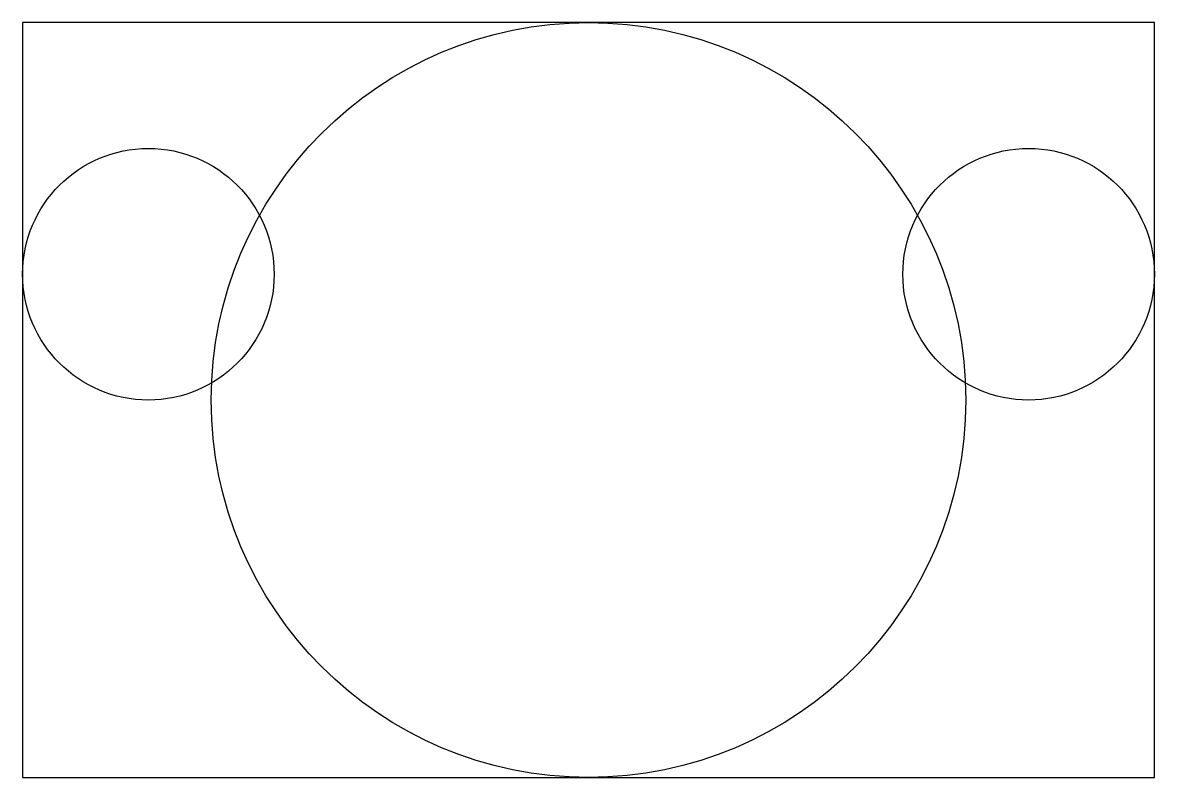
# Model space of a CAD drawing. Header units: millimetres. Extents: x 0 to 90, y 0 to 60.
import ezdxf

# ---------------------------------------------------------------- set-up
doc = ezdxf.new("R2010")
doc.units = ezdxf.units.MM

msp = doc.modelspace()

# ---------------------------------------------------------------- linework, layer by layer
for p, q in [((90, 60), (0, 60)), ((0, 60), (0, 0)), ((90, 0), (90, 60)), ((0, 0), (90, 0))]:
    msp.add_line(p, q)
for centre, radius in [((45, 30), 30), ((10, 40), 10), ((80, 40), 10)]:
    msp.add_circle(centre, radius)

doc.saveas('drawing.dxf')
